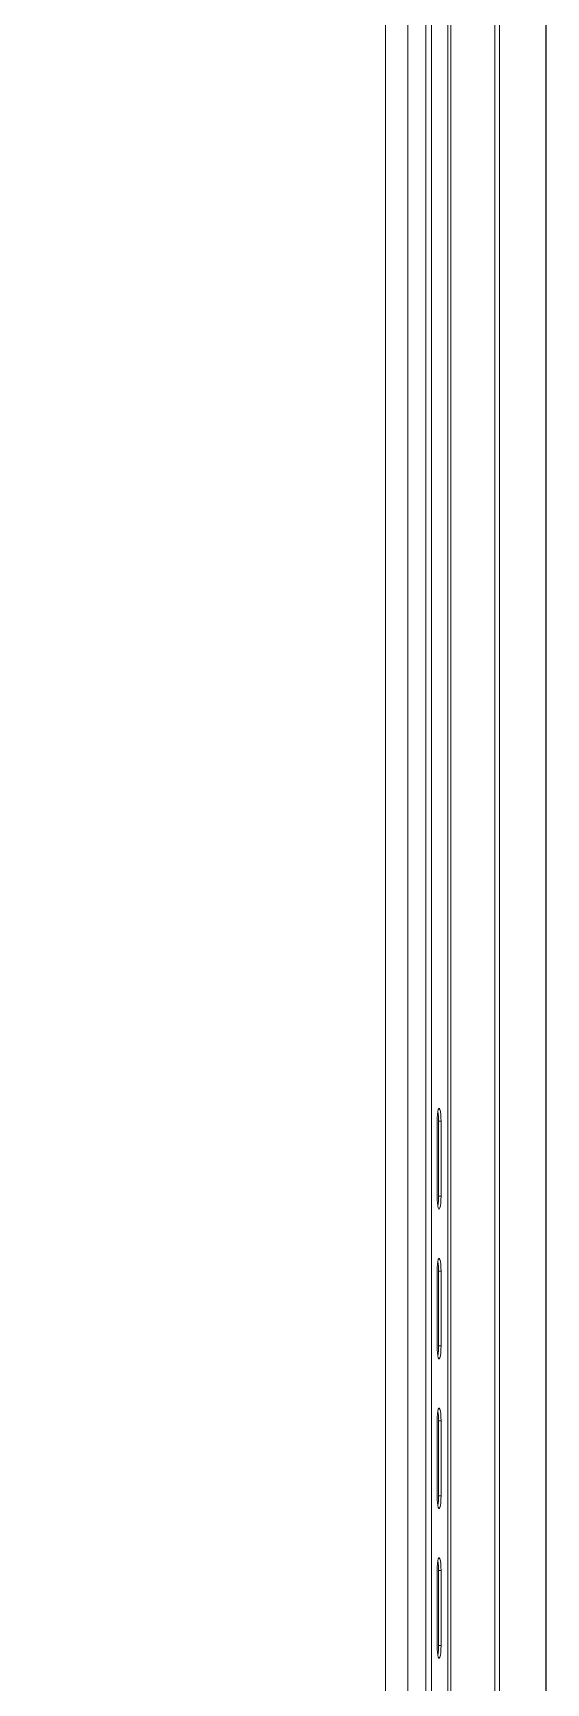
# Model space of a CAD drawing. Header units: inches. Extents: x 1518 to 2565, y 62 to 679.
# Drawn here: x 2181.42 to 2188.27, y 549.08 to 571.12 of the extents above; entities that cross this region are included whole.
import ezdxf

# ---------------------------------------------------------------- set-up
doc = ezdxf.new("R2010")
doc.units = ezdxf.units.IN
doc.header["$LTSCALE"] = 50
doc.header["$MEASUREMENT"] = 0
for name, color, linetype, lineweight in [('E2-ECOFEET', 254, 'Continuous', 5), ('ECOFEET', 254, 'Continuous', 5), ('TEXT', 1, 'Continuous', 20)]:
    doc.layers.add(name, color=color, linetype=linetype, lineweight=lineweight)

# ---------------------------------------------------------------- blocks, each defined once
blk = doc.blocks.new('Z1')
at = {"layer": 'ECOFEET', "color": 1, "linetype": 'Continuous'}
for p, q in [((57.511, 140.498), (57.511, 70.498)), ((58.163, 140.498), (58.163, 70.498)), ((58.782, 70.498), (58.782, 140.498)), ((56.941, 72.518), (56.941, 136.373))]:
    blk.add_line(p, q, dxfattribs=at)
for points in [[(57.472, 140.498), (57.472, 70.498), (57.257, 70.498), (57.18, 70.498), (57.137, 70.498)], [(57.257, 140.498), (57.18, 140.498), (57.18, 70.498)], [(57.257, 70.498), (57.257, 140.498), (57.472, 140.498), (57.511, 140.498), (58.101, 140.498)], [(58.101, 70.498), (58.163, 70.498), (58.782, 70.498), (58.783, 70.498), (58.783, 140.498), (58.782, 140.498), (58.163, 140.498), (58.101, 140.498), (58.101, 70.498), (57.511, 70.498), (57.472, 70.498)], [(56.931, 137.185), (56.64, 137.185), (18.191, 137.185), (18.191, 71.685), (56.64, 71.685), (56.64, 137.185)], [(57.348, 89.998), (57.382, 89.998), (57.382, 88.998), (57.348, 88.998)], [(57.348, 87.998), (57.382, 87.998), (57.382, 86.998), (57.348, 86.998)], [(57.348, 85.998), (57.382, 85.998), (57.382, 84.998), (57.348, 84.998)], [(57.348, 83.998), (57.382, 83.998), (57.382, 82.998), (57.348, 82.998)]]:
    blk.add_lwpolyline(points, dxfattribs=at)
at = {"layer": 'ECOFEET', "color": 1, "linetype": 'Continuous', "flags": 128}
for points in [[(57.382, 89.998), (57.381, 90.046), (57.378, 90.09), (57.373, 90.127), (57.367, 90.154), (57.359, 90.168), (57.352, 90.168), (57.345, 90.154), (57.339, 90.127), (57.334, 90.09), (57.331, 90.046), (57.33, 89.998), (57.33, 88.998), (57.331, 88.949), (57.334, 88.905), (57.339, 88.868), (57.345, 88.841), (57.352, 88.827), (57.359, 88.827), (57.367, 88.841), (57.373, 88.868), (57.378, 88.905), (57.381, 88.949), (57.382, 88.998)], [(57.382, 87.998), (57.381, 88.046), (57.378, 88.09), (57.373, 88.127), (57.367, 88.154), (57.359, 88.168), (57.352, 88.168), (57.345, 88.154), (57.339, 88.127), (57.334, 88.09), (57.331, 88.046), (57.33, 87.998), (57.33, 86.998), (57.331, 86.949), (57.334, 86.905), (57.339, 86.868), (57.345, 86.841), (57.352, 86.827), (57.359, 86.827), (57.367, 86.841), (57.373, 86.868), (57.378, 86.905), (57.381, 86.949), (57.382, 86.998)], [(57.382, 85.998), (57.381, 86.046), (57.378, 86.09), (57.373, 86.127), (57.367, 86.154), (57.359, 86.168), (57.352, 86.168), (57.345, 86.154), (57.339, 86.127), (57.334, 86.09), (57.331, 86.046), (57.33, 85.998), (57.33, 84.998), (57.331, 84.949), (57.334, 84.905), (57.339, 84.868), (57.345, 84.841), (57.352, 84.827), (57.359, 84.827), (57.367, 84.841), (57.373, 84.868), (57.378, 84.905), (57.381, 84.949), (57.382, 84.998)], [(57.382, 83.998), (57.381, 84.046), (57.378, 84.09), (57.373, 84.127), (57.367, 84.154), (57.359, 84.168), (57.352, 84.168), (57.345, 84.154), (57.339, 84.127), (57.334, 84.09), (57.331, 84.046), (57.33, 83.998), (57.33, 82.998), (57.331, 82.949), (57.334, 82.905), (57.339, 82.868), (57.345, 82.841), (57.352, 82.827), (57.359, 82.827), (57.367, 82.841), (57.373, 82.868), (57.378, 82.905), (57.381, 82.949), (57.382, 82.998)]]:
    blk.add_lwpolyline(points, dxfattribs=at)
at = {"layer": 'ECOFEET', "color": 1, "linetype": 'Continuous'}
for points in [[(57.339, 90.129, -0.044242), (57.348, 89.998), (57.348, 88.998, -0.044242), (57.339, 88.866)], [(57.339, 88.129, -0.044242), (57.348, 87.998), (57.348, 86.998, -0.044242), (57.339, 86.866)], [(57.339, 86.129, -0.044242), (57.348, 85.998), (57.348, 84.998, -0.044236), (57.339, 84.866)], [(57.339, 84.129, -0.044242), (57.348, 83.998), (57.348, 82.998, -0.044242), (57.339, 82.866)]]:
    blk.add_lwpolyline(points, format="xyb", dxfattribs=at)
blk = doc.blocks.new('*U215')
at = {"layer": 'E2-ECOFEET'}
blk.add_blockref('Z1', (60.859, 10.38), dxfattribs=at)

msp = doc.modelspace()

# ---------------------------------------------------------------- block references
at = {"layer": 'TEXT'}
msp.add_blockref('*U215', (2068.627, 456.206), dxfattribs=at)

doc.saveas('drawing.dxf')
